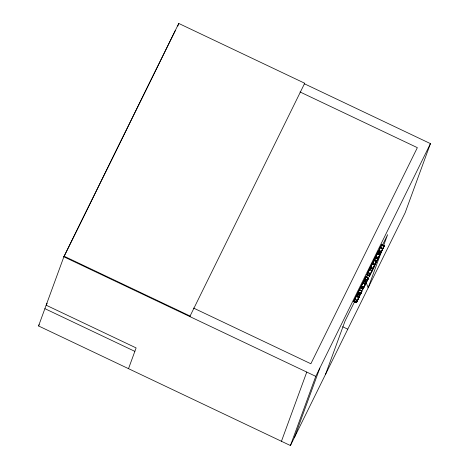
<?xml version="1.0" encoding="UTF-8"?>
<svg xmlns="http://www.w3.org/2000/svg" width="469" height="469" viewBox="0 0 469 469"><rect width="100%" height="100%" fill="white"/><g stroke="black" fill="none" stroke-linecap="round" stroke-linejoin="round"><path stroke-width="0.7" d="M359.987 288.564L360.602 287.263L358.128 292.644M360.784 287.186C368.083 289.068 359.137 288.57 361.153 286.377C360.696 284.959 366.951 289.437 361.974 286.266M358.545 291.87L358.123 292.685L360.69 293.934L362.59 289.602M380.599 251.742L378.671 250.821L378.753 250.487L381.379 251.759L382.944 248.453L380.377 247.233L378.811 250.686M378.348 257.909L380.072 254.245L378.993 256.531M358.152 292.656L360.69 293.934L361.535 292.035M368.218 271.756L369.455 269.276L372.04 270.472L369.402 276.27L370.844 273.263M357.53 293.453C361.435 296.338 361.019 293.723 357.876 293.019M357.36 300.658L358.562 298.026M373.476 261.116L370.674 266.972L371.038 266.369M378.518 257.774L379.538 255.494L377.967 258.859L380.125 254.268L377.498 253.026L375.78 256.69M370.698 266.873L373.242 268.215L374.848 264.85L372.28 263.625L371.348 265.606M373.054 262.423L371.923 264.58L372.28 263.625M373.822 267.019C373.646 267.394 374.93 264.874 373.787 267.219M373.916 266.826L374.848 264.85M379.485 255.769L380.353 253.964M380.652 246.97L380.969 246.155L380.283 247.497M380.189 247.55L382.763 248.752M371.255 265.8L371.131 266.07L371.747 264.856L370.17 268.239L370.75 266.978L370.557 267.289M378.934 256.66L379.157 256.232M383.536 247.562C386.491 244.507 377.164 243.763 384.246 245.809M357.618 293.301L357.308 294.333M363.328 282.15L365.586 277.167L368.159 278.387L366.664 281.81L368.159 278.809L368.47 277.9L365.808 276.769M375.13 258.226L375.487 257.217L377.973 258.525M378.635 251.021L378.389 251.583M380.125 254.268L381.543 251.466L378.97 250.247L378.671 250.821M355.713 297.452L354.681 299.468M357.917 299.328L357.648 299.791M358.656 297.821L359.928 295.024M358.152 292.251C357.958 287.966 364.061 290.065 360.972 292.92M360.725 293.471L361.394 292.169M358.873 297.522L357.988 299.415M380.635 253.477L380.793 253.067L380.705 253.348M357.454 300.348C357.736 303.965 351.773 302.142 354.634 299.668M358.914 297.452L360.444 294.239M367.719 273.239L366.817 275.057L370.475 267.301L373.048 268.52L371.595 271.703L371.8 271.311M361.998 288.048L363.282 288.658L363.434 288.271M38.558 325.955L64.083 256.215L190.021 316.012L189.81 316.587L304.709 83.248L178.771 23.45L63.872 256.789L315.766 376.349L290.44 445.55L38.558 325.955L39.208 324.648M175.336 30.573L63.872 256.789M177.81 26.071L178.771 23.45M128.518 368.669L136.116 347.91L46.155 305.196L47.129 303.232M304.498 83.822L304.709 83.248M281.447 441.276L306.767 372.075M294.538 437.237L319.858 368.036M325.592 374.209L345.049 321.042L354.722 301.415M361.165 286.26L363.123 282.256M364.653 279.43L363.979 280.526L366.553 281.746L364.067 280.286L362.719 283.311M363.733 287.479L365.697 283.475M365.785 283.282L366.641 281.506M368.441 277.976L365.843 276.704L364.976 278.692M370.832 273.269L370.539 273.849L372.04 270.472M382.628 248.289L368.159 287.825L366.137 282.444M383.372 246.248L387.617 234.658L382.458 245.129M304.17 83.664L430.442 143.62L405.116 212.82L290.44 445.55M362.373 283.933C362.637 280.485 365.691 285.469 365.521 283.798M375.476 257.387L376.261 255.769M378.143 258.39L375.587 257.135M354.998 298.847L355.379 298.231M354.646 299.539C352.682 301.321 357.396 303.144 357.296 300.412L354.716 299.204L357.296 300.412M367.989 272.225L367.79 272.694L368.247 271.791L367.76 272.952M363.639 287.948L363.282 288.658M370.422 273.738L367.872 272.466M357.208 300.887L356.417 302.634M355.08 298.571L356.282 296.056L354.716 299.204M357.255 300.688L358.855 297.276L356.258 296.115L357.355 293.799M372.134 263.895L374.708 265.096M354.189 300.711L353.831 301.379M360.866 287.051L360.714 287.438L362.297 284.243M376.836 254.503L375.563 257.334M374.831 264.897L372.251 263.707M373.347 261.802L373.517 261.421L372.368 263.654L374.11 259.867L373.922 260.189L376.595 261.21M363.657 287.884L366.283 282.42L364.19 286.635L364.495 285.932M374.115 260.037L374.772 258.577M373.746 260.946L374.028 260.254M381.197 245.797L381.614 244.754L384.181 245.973M372.955 268.684L371.911 270.871M377.428 253.477L377.785 252.744M376.595 261.21L374.022 259.99L376.683 261.063L374.942 264.874L376.085 262.64L375.704 263.484M355.924 297.129L356.206 296.484M358.662 291.513L358.961 290.815M363.903 287.18L363.358 288.371M374.924 258.554L374.579 259.21L375.177 257.704L377.75 258.923L376.255 262.347L377.885 259.011M365.034 278.457L365.451 277.595L365.128 278.246M377.293 253.811L376.994 254.433L378.753 250.487M377.193 260.219L377.879 258.876M375.27 257.927L375.112 258.179M363.786 287.397L361.224 286.16M368.247 278.609L367.549 279.911M381.543 251.501L381.385 251.906L383.032 248.464M372.884 268.813L370.299 267.623L372.896 268.778M373.277 268.157L373.125 268.508M355.994 296.807L356.299 296.097M353.814 301.467L356.376 302.698M384.217 245.867L381.561 244.771L380.558 246.934M380.992 246.284L380.67 246.952M376.49 261.409L373.852 260.313M384.123 246.02L383.185 248.031M354.886 299.128L354.488 300.084M378.97 250.247L378.811 250.604M365.339 284.366L365.181 284.736L365.72 283.645M379.491 255.728L379.011 256.619M374.051 260.371L373.758 260.993M370.44 267.4L369.033 270.472L369.437 269.669M359.043 297.088L359.565 295.916L359.125 296.912M375.622 263.642L374.491 265.8L376.044 262.335M362.267 284.138L361.904 284.929M372.087 263.988L374.678 265.167M362.754 289.373L363.17 288.482L362.555 289.783M379.878 254.608L377.311 253.389M374.825 258.554L374.977 258.231M376.847 254.632L376.443 255.394M365.662 277.425L365.304 278.176M369.338 269.652L369.455 269.276M377.293 260.002L377.609 259.351L377.135 260.447M373.658 260.717C373.717 260.014 376.736 261.45 376.232 261.942M369.285 269.775L368.646 271.252L369.977 268.614L369.707 269.212M375.306 257.657L374.567 259.228L375.012 258.167M368.288 278.34L368.059 278.832M371.853 270.994L371.219 272.471L372.011 270.889M354.793 299.439L355.01 298.823M372.28 270.431L372.55 269.833L372.023 270.965M357.179 294.626L356.663 295.622L356.856 295.183M366.16 282.813L366.553 281.746M381.379 251.824L380.441 253.7M355.76 297.504L355.314 298.149M376.613 255.195L376.824 254.591M363.393 281.916L363.715 281.201L363.211 282.062M361.927 284.712L361.622 285.416L361.857 285.023M365.896 283.37L366.078 282.995M380.459 247.245L378.846 250.675M383.513 247.614L382.851 248.717M362.977 282.678L365.498 283.897M378.084 252.216C378.43 251.349 377.738 252.838 378.131 252.129M354.722 299.187L354.066 300.629L356.692 301.79M371.225 266.04L371.7 265.108L370.727 267.154M357.284 300.424L358.849 297.27M356.751 295.4L356.346 296.226M362.074 284.314L362.584 283.264M363.223 282.373L362.437 283.974M377.908 252.486L378.266 251.853M364.642 285.539L365.152 284.484M364.272 280.11L366.864 281.289M375.95 256.555L376.425 255.576M366.606 281.582L364.032 280.362M373.295 268.374L374.268 266.328L373.629 267.594M358.539 291.53L358.146 292.31L360.866 293.606M358.826 290.95L358.574 291.46M362.859 283.024L363.153 282.426M376.285 255.775L376.824 254.679M315.766 376.349L430.442 143.62M376.572 255.001L377.498 253.026L380.042 254.327M366.652 277.197L367.62 275.233M370.633 267.248L370.797 266.914M375.857 256.649L376.021 256.314M360.896 293.195L360.72 293.53L358.199 292.216M373.201 268.473L373.365 268.133M378.424 257.874L378.589 257.534M362.637 283.159L362.936 282.584M375.018 258.46L374.168 260.09M373.605 267.588L372.744 269.458L373.764 267.266M357.214 300.764L356.698 301.784L354.769 300.875M364.976 278.815L364.718 279.301M365.216 278.24L364.988 278.674M367.79 279.46L367.555 279.893M377.146 260.436L378.002 258.46L375.435 257.241M357.695 293.36L360.262 294.579M378.465 257.616L375.921 256.273M358.767 297.381L356.188 296.168M371.958 270.619L369.396 269.394L372.011 270.566M367.807 272.624L370.387 273.837M300.019 91.953L417.351 147.659L310.865 363.762L193.533 308.057M381.344 245.211L383.912 246.43M380.312 247.31L382.939 248.552M380.119 247.679L382.686 248.898M378.465 251.032L381.039 252.252M378.055 251.935L380.629 253.16M377.903 252.252L380.476 253.471M377.363 253.278L379.925 254.515M377.269 253.471L379.837 254.69M375.634 257.024L378.207 258.243M374.409 259.386L376.976 260.606M374.297 259.603L376.865 260.823M373.74 260.541L376.314 261.761M372.568 263.056L375.141 264.276M372.538 263.115L375.106 264.34M372.046 264.07L374.614 265.29M370.258 267.693L372.826 268.919M370.199 267.817L372.773 269.036M370.164 267.887L372.732 269.106M367.942 272.43L370.51 273.65M367.403 273.785L369.977 275.004M366.916 274.787L369.484 276.007M366.875 274.969L369.443 276.194M364.818 278.844L367.385 280.069M364.706 279.067L367.274 280.286M363.833 280.726L366.4 281.945M363.692 281.031L366.266 282.25M363.598 281.23L366.166 282.449M363.411 281.629L365.972 282.877M362.801 282.825L365.374 284.12M361.904 286.401L363.833 287.315M361.153 286.377L363.721 287.603M361.077 286.524L363.645 287.743M360.456 287.503L363.024 288.728M360.468 287.573L363.041 288.793M359.301 289.854L361.869 291.073M359.26 289.936L361.828 291.155M359.207 290.053L361.781 291.272M358.257 291.999L360.825 293.219M357.272 293.957L359.846 295.177M356.78 295.042L359.348 296.267M356.628 295.353L359.201 296.572M356.821 296.684L358.75 297.604M353.948 301.098L356.516 302.317M353.878 301.25L356.446 302.476M342.64 326.746L347.775 329.185M44.889 308.655L134.849 351.369M368.018 278.815L367.526 279.864L368.018 278.815M378.237 251.642L377.838 252.551L378.237 251.642M356.997 294.69L356.475 295.869L356.997 294.69"/></g></svg>
